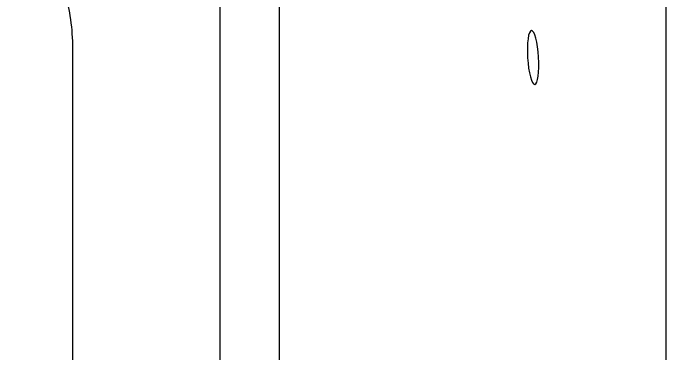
# Model space of a CAD drawing. Extents: x 408 to 498, y 628 to 778.
# Drawn here: x 469.69 to 478.51, y 692.23 to 696.83 of the extents above; entities that cross this region are included whole.
import ezdxf

# ---------------------------------------------------------------- set-up
doc = ezdxf.new("R2010")
doc.units = 0
doc.header["$MEASUREMENT"] = 0
doc.layers.add('1', color=4, linetype='Continuous')
doc.layers.add('LIGHT', color=1, linetype='Continuous')

# ---------------------------------------------------------------- blocks, each defined once
blk = doc.blocks.new('2018 PULSE')
at = {"layer": '1', "linetype": 'Continuous', "lineweight": 25}
blk.add_line((62.197, 51.2579), (62.197, 37.8324), dxfattribs=at)
at = {"layer": '1'}
for points in [[(61.3925, 52.8609), (61.9118, 52.2918), (62.1611, 51.6441), (62.197, 51.2579)], [(70.2096, 52.7062), (70.2096, 43.0045), (70.2096, 36.3836)], [(64.9878, 52.2626), (64.9878, 44.5452), (64.9878, 36.8278)]]:
    blk.add_spline(points, degree=3, dxfattribs=at)
blk.add_open_spline([(64.1842, 52.2626), (64.1842, 47.1691), (64.1842, 42.0756), (64.1842, 36.9307), (64.1842, 36.8792), (64.1842, 36.8278)], degree=3, knots=[0, 0, 0, 0, 15.280505, 15.280505, 15.434853, 15.434853, 15.434853, 15.434853], dxfattribs=at)
at = {"layer": 'LIGHT', "extrusion": (0, 0, -1)}
blk.add_ellipse((68.4157, 51.0843), major_axis=(0.0222, -0.3634), ratio=0.205485, dxfattribs=at)

msp = doc.modelspace()

# ---------------------------------------------------------------- block references
at = {"layer": '1'}
msp.add_blockref('2018 PULSE', (408.3007, 645.1452), dxfattribs=at)

doc.saveas('drawing.dxf')
